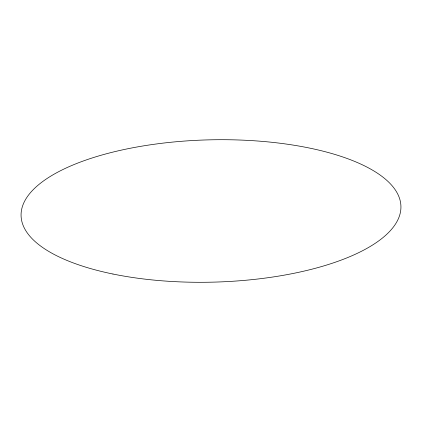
<?xml version="1.0" encoding="UTF-8"?>
<svg xmlns="http://www.w3.org/2000/svg" width="422" height="422" viewBox="0 0 422 422"><rect width="100%" height="100%" fill="white"/><g stroke="black" fill="none" stroke-linecap="round" stroke-linejoin="round"><path stroke-width="0.63" d="M112.964 274.031A189.984 71.17 -1.4 0 0 400.9 208.347A189.984 71.17 -1.4 0 0 119.136 150.622A189.984 71.17 -1.4 0 0 112.964 274.031"/></g></svg>
